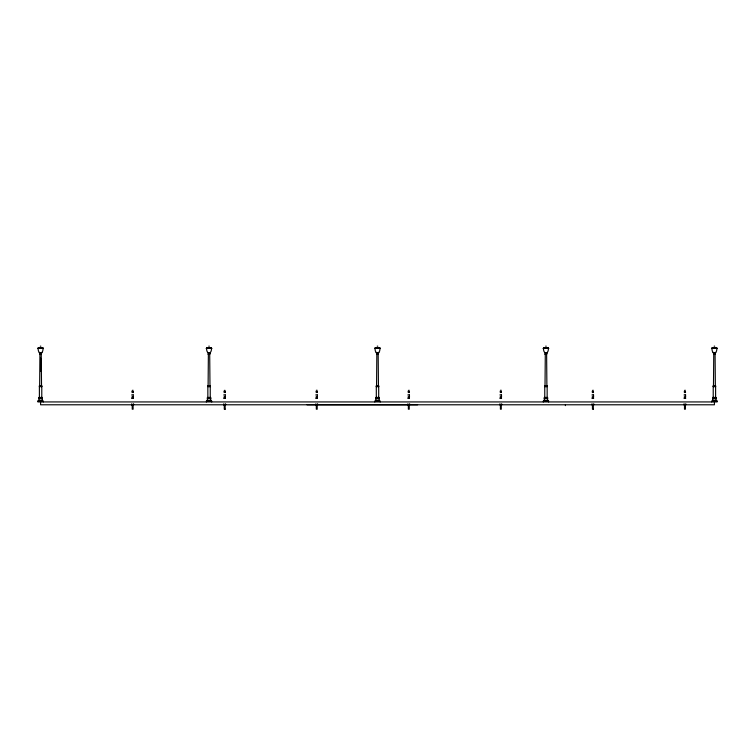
<?xml version="1.0" encoding="UTF-8"?>
<svg xmlns="http://www.w3.org/2000/svg" width="755" height="755" viewBox="0 0 755 755"><rect width="100%" height="100%" fill="white"/><g stroke="black" fill="none" stroke-linecap="round" stroke-linejoin="round"><path stroke-width="1.13" d="M39.647 385.758L39.93 353.887M208.106 385.758L208.38 353.887M376.556 385.758L376.839 353.887M545.016 385.758L545.299 353.887M713.475 385.758L713.758 353.887M132.021 395.365L132.049 394.393M224.065 395.365L224.093 394.393M316.109 395.365L316.137 394.393M408.153 395.365L408.181 394.393M500.197 395.365L500.225 394.393M592.241 395.365L592.269 394.393M684.285 395.365L684.313 394.393M41.204 353.887L42.733 350.99L43.186 348.281L37.995 348.281L38.439 350.99L39.968 353.887M209.663 353.887L211.192 350.99L211.636 348.281L206.445 348.281L206.898 350.99L208.427 353.887M378.113 353.887L379.652 350.99L380.095 348.281L374.905 348.281L375.348 350.99L376.887 353.887M546.573 353.887L548.102 350.99L548.555 348.281L543.364 348.281L543.808 350.99L545.337 353.887M715.032 353.887L716.561 350.99L717.005 348.281L711.814 348.281L712.267 350.99L713.796 353.887M711.72 401.934L712.503 400.584L717.108 401.037L717.108 401.934L37.892 401.934L37.892 401.037L42.497 400.584L43.28 401.934M206.351 401.934L207.134 400.584L210.956 400.584L211.74 401.934M374.801 401.934L375.594 400.584L379.406 400.584L380.199 401.934M543.26 401.934L544.044 400.584L547.866 400.584L548.649 401.934M40.317 346.168L40.855 346.168M208.776 346.168L209.305 346.168M377.236 346.168L377.764 346.168M545.695 346.168L546.224 346.168M714.145 346.168L714.683 346.168M38.175 347.668L42.997 347.668M206.634 347.668L211.457 347.668M375.093 347.668L379.907 347.668M543.543 347.668L548.366 347.668M712.003 347.668L716.825 347.668M37.75 348.414L43.422 348.414M206.209 348.414L211.881 348.414M374.659 348.414L380.341 348.414M543.119 348.414L548.791 348.414M711.578 348.414L717.25 348.414M39.279 352.585L41.893 352.585M207.738 352.585L210.352 352.585M376.188 352.585L378.812 352.585M544.648 352.585L547.262 352.585M713.107 352.585L715.721 352.585M39.392 385.984L41.78 385.984M207.852 385.984L210.239 385.984M376.311 385.984L378.689 385.984M544.761 385.984L547.149 385.984M713.22 385.984L715.608 385.984M39.392 386.437L41.78 386.437M207.852 386.437L210.239 386.437M376.311 386.437L378.689 386.437M544.761 386.437L547.149 386.437M713.22 386.437L715.608 386.437M39.392 386.664L41.78 386.664M207.852 386.664L210.239 386.664M376.311 386.664L378.689 386.664M544.761 386.664L547.149 386.664M713.22 386.664L715.608 386.664M132.182 390.401L133.144 390.297M224.226 390.401L225.188 390.401M316.269 390.297L317.232 390.297M408.313 390.401L409.276 390.297M500.357 390.297L501.32 390.297M592.401 390.401L593.364 390.297M684.445 390.401L685.408 390.297M132.059 391.703L133.267 391.703M224.103 391.703L225.311 391.703M316.147 391.703L317.355 391.703M408.191 391.703L409.399 391.703M500.235 391.703L501.443 391.703M592.279 391.703L593.487 391.703M684.323 391.703L685.531 391.703M132.059 391.817L133.267 391.817M224.103 391.817L225.311 391.817M316.147 391.817L317.355 391.817M408.191 391.817L409.399 391.817M500.235 391.817L501.443 391.817M592.279 391.817L593.487 391.817M684.323 391.817L685.531 391.817M132.078 392.26L133.333 392.383M224.122 392.26L225.377 392.383M316.166 392.26L317.421 392.383M408.21 392.26L409.465 392.383M500.254 392.26L501.509 392.383M592.298 392.26L593.553 392.383M684.341 392.26L685.597 392.383M131.983 397.045L133.352 397.045L133.286 394.393M224.027 397.045L225.396 397.045L225.33 394.393M316.071 397.045L317.44 397.045L317.374 394.393M408.115 397.045L409.484 397.045L409.418 394.393M500.159 397.045L501.528 397.045L501.462 394.393M592.203 397.045L593.572 397.045L593.505 394.393M684.247 397.045L685.615 397.045L685.549 394.393M131.955 397.196L133.371 397.196M223.999 397.196L225.415 397.196M316.043 397.196L317.459 397.196M408.087 397.196L409.503 397.196M500.131 397.196L501.547 397.196M592.175 397.196L593.59 397.196M684.219 397.196L685.634 397.196M38.949 397.885L42.233 397.885M207.398 397.885L210.683 397.885M375.858 397.885L379.142 397.885M544.317 397.885L547.601 397.885M712.767 397.885L716.051 397.885M131.955 398.3L133.371 398.3M223.999 398.3L225.415 398.3M316.043 398.3L317.459 398.3M408.087 398.3L409.503 398.3M500.131 398.3L501.547 398.3M592.175 398.3L593.59 398.3M684.219 398.3L685.634 398.3M38.949 398.338L42.233 398.338M131.955 398.451L133.371 398.451M207.398 398.338L210.683 398.338M223.999 398.451L225.415 398.451M316.043 398.451L317.459 398.451M375.858 398.338L379.142 398.338M408.087 398.451L409.503 398.451M500.131 398.451L501.547 398.451M544.317 398.338L547.601 398.338M592.175 398.451L593.59 398.451M684.219 398.451L685.634 398.451M712.767 398.338L716.051 398.338M38.949 398.791L42.233 398.791M207.398 398.791L210.683 398.791M375.858 398.791L379.142 398.791M544.317 398.791L547.601 398.791M712.767 398.791L716.051 398.791M37.892 401.037L43.28 401.037M206.351 401.037L211.74 401.037M374.801 401.037L380.199 401.037M543.26 401.037L548.649 401.037M711.72 401.037L717.108 401.037M307.011 404.784L417.609 404.784M225.132 409.21L224.282 409.21L224.263 404.784M593.307 409.21L592.458 409.21L592.439 404.784M715.353 385.758L715.07 353.887M546.894 385.758L546.62 353.887M378.444 385.758L378.161 353.887M209.984 385.758L209.701 353.887M41.525 385.758L41.242 353.887M716.051 400.584L716.051 397.441L712.767 397.441L712.767 400.584M715.608 397.441L715.608 385.758L713.22 385.758L713.22 397.441M714.409 401.934L714.409 404.784L40.591 404.784L40.591 401.934M685.889 404.048L685.889 404.784M685.663 404.048L685.663 404.784M685.37 404.784L685.37 409.21L684.502 409.21L684.483 404.784M684.19 404.048L684.19 404.784M683.973 404.048L683.973 404.784M593.845 404.048L593.845 404.784M593.619 404.048L593.619 404.784M593.326 404.784L593.326 409.21M592.147 404.048L592.147 404.784M591.929 404.048L591.929 404.784M565.401 404.784L565.401 405.624M547.601 400.584L547.601 397.441L544.317 397.441L544.317 400.584M547.149 397.441L547.149 385.758L544.761 385.758L544.761 397.441M501.801 404.048L501.801 404.784M501.575 404.048L501.575 404.784M501.282 404.784L501.282 409.21L500.414 409.21L500.395 404.784M500.103 404.048L500.103 404.784M499.885 404.048L499.885 404.784M409.757 404.048L409.757 404.784M409.531 404.048L409.531 404.784M409.238 404.784L409.238 409.21L408.37 409.21L408.351 404.784M408.059 404.048L408.059 404.784M407.842 404.048L407.842 404.784M379.142 400.584L379.142 397.441L375.858 397.441L375.858 400.584M378.689 397.441L378.689 385.758L376.311 385.758L376.311 397.441M317.713 404.048L317.713 404.784M317.487 404.048L317.487 404.784M317.194 404.784L317.194 409.21L316.326 409.21L316.307 404.784M316.015 404.048L316.015 404.784M315.798 404.048L315.798 404.784M225.669 404.048L225.669 404.784M225.443 404.048L225.443 404.784M225.15 404.784L225.15 409.21M223.971 404.048L223.971 404.784M223.754 404.048L223.754 404.784M210.683 400.584L210.683 397.441L207.398 397.441L207.398 400.584M210.239 397.441L210.239 385.758L207.852 385.758L207.852 397.441M133.626 404.048L133.626 404.784M133.399 404.048L133.399 404.784M133.106 404.784L133.106 409.21L132.238 409.21L132.219 404.784M131.927 404.048L131.927 404.784M131.71 404.048L131.71 404.784M42.233 400.584L42.233 397.441L38.949 397.441L38.949 400.584M41.78 397.441L41.78 385.758L39.392 385.758L39.392 397.441M40.591 358.068L40.591 371.517M41.431 353.887L39.741 354.255L41.431 353.887M209.89 353.887L208.201 354.255L209.89 353.887M378.349 353.887L376.651 354.255L378.349 353.887M546.799 353.887L545.11 354.255L546.799 353.887M715.259 353.887L713.569 354.255L715.259 353.887"/></g></svg>
